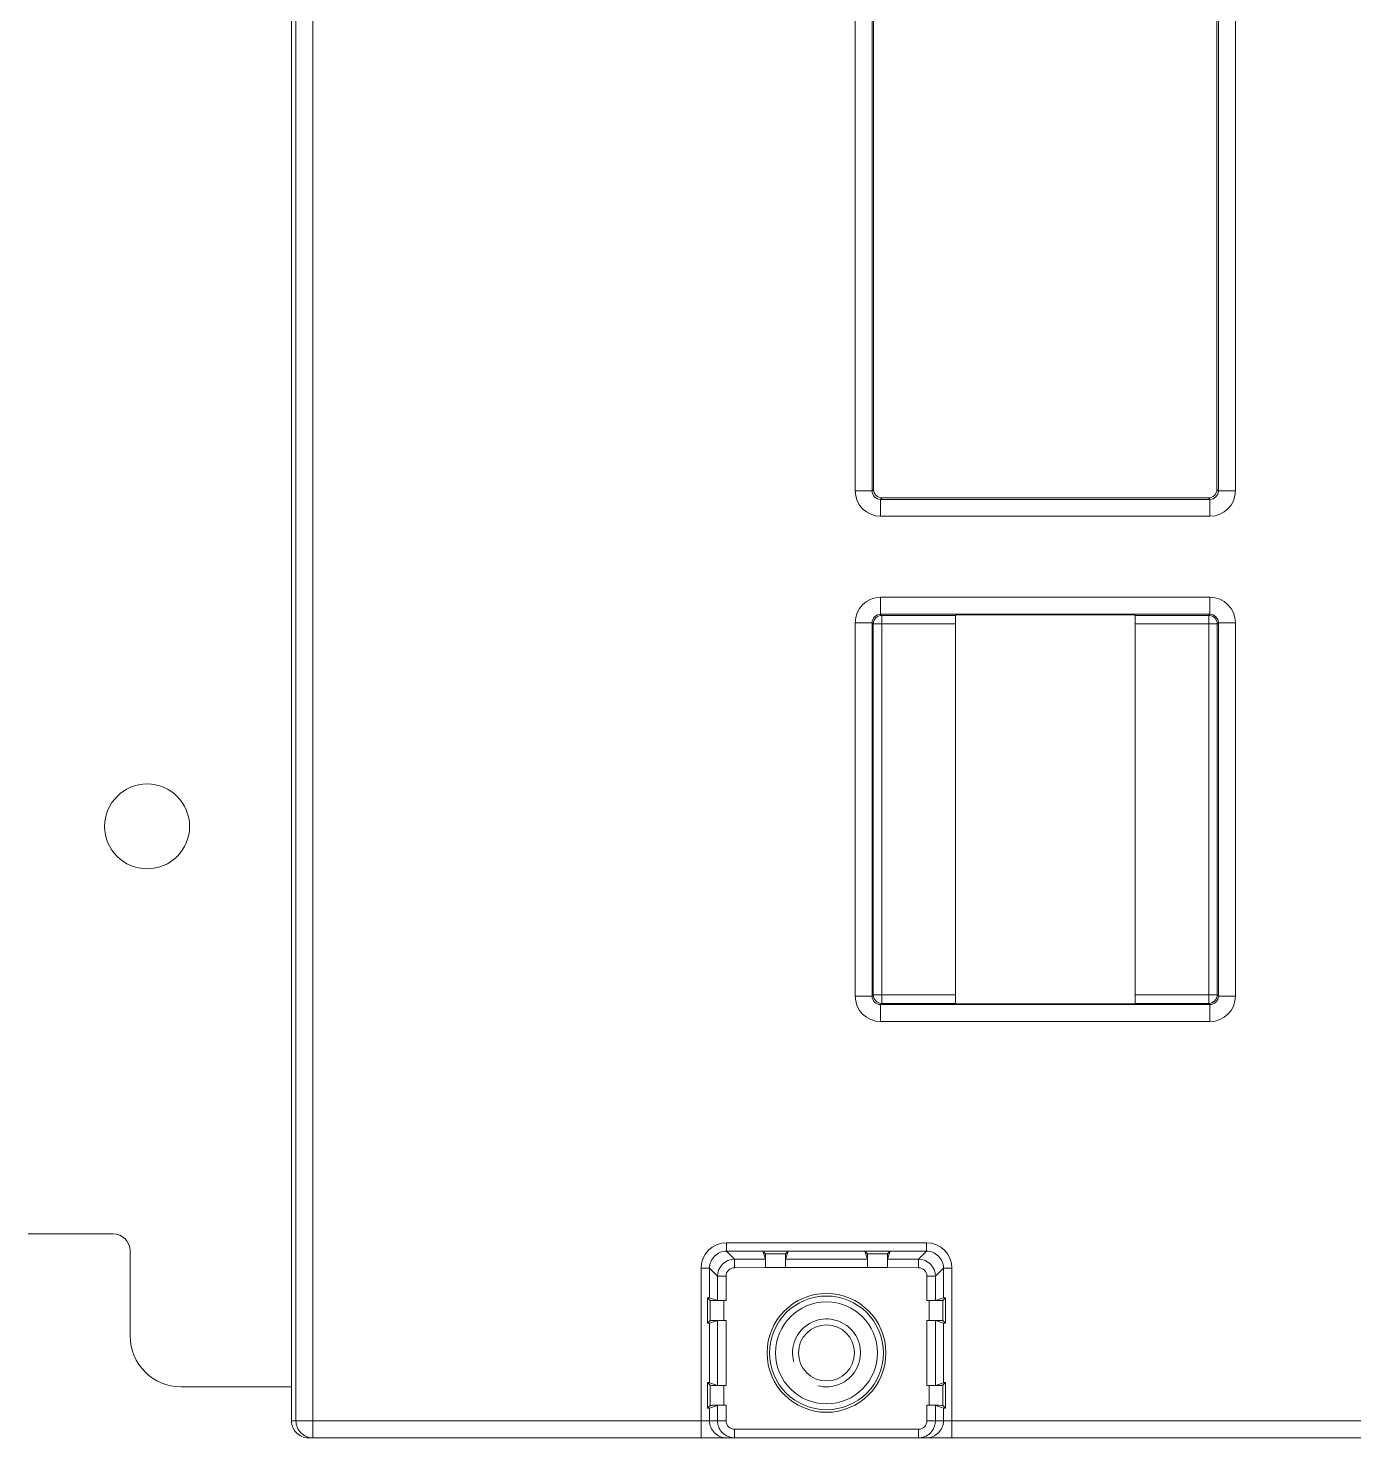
# Model space of a CAD drawing. Header units: millimetres. Extents: x 33157 to 59611, y -29750 to 1750.
# Drawn here: x 54792.7 to 54870.8, y -4078.1 to -3995.1 of the extents above; entities that cross this region are included whole.
import ezdxf

# ---------------------------------------------------------------- set-up
doc = ezdxf.new("R2010")
doc.units = ezdxf.units.MM
doc.layers.add('layer 1', color=7, linetype='Continuous', lineweight=18)
doc.layers.add('YOUCEGUDINGEDXF_CONTINUOUS_LINE', color=7, linetype='Continuous', lineweight=18)

msp = doc.modelspace()

# ---------------------------------------------------------------- linework, layer by layer
at = {"layer": 'layer 1', "lineweight": 9}
for p, q in [((54809.476, -3912.109), (54809.476, -4078.109)), ((54808.211, -3913.109), (54808.211, -4077.109)), ((54808.477, -3913.109), (54808.477, -4077.109)), ((54841.4, -3967.517), (54841.4, -4022.35)), ((54842.4, -3967.517), (54842.4, -4022.35)), ((54842.486, -3967.603), (54842.486, -4022.264)), ((54862.697, -3967.603), (54862.697, -4022.264)), ((54862.783, -3967.517), (54862.783, -4022.35)), ((54863.783, -3967.517), (54863.783, -4022.35)), ((54842.4, -4022.35), (54842.4, -4022.35)), ((54842.486, -4022.264), (54842.486, -4022.264)), ((54842.9, -4022.85), (54842.9, -4022.85)), ((54842.9, -4022.85), (54842.9, -4023.85)), ((54842.986, -4022.764), (54842.986, -4022.764)), ((54862.197, -4022.764), (54862.197, -4022.764)), ((54862.283, -4022.85), (54862.283, -4022.85)), ((54862.283, -4022.85), (54862.283, -4023.85)), ((54862.283, -4022.85), (54862.283, -4022.85)), ((54863.783, -4022.35), (54863.783, -4022.35)), ((54862.283, -4023.85), (54862.283, -4023.85)), ((54842.9, -4028.617), (54842.9, -4028.617)), ((54842.9, -4028.617), (54842.9, -4029.617)), ((54862.283, -4028.617), (54862.283, -4028.617)), ((54862.283, -4028.617), (54862.283, -4029.617)), ((54862.283, -4028.617), (54862.283, -4028.617)), ((54862.283, -4029.617), (54862.283, -4029.617)), ((54862.283, -4029.617), (54862.283, -4029.617)), ((54841.4, -4030.117), (54841.4, -4030.117)), ((54841.4, -4030.117), (54841.4, -4052.1)), ((54842.4, -4030.117), (54842.4, -4030.117)), ((54842.4, -4030.117), (54842.4, -4052.1)), ((54842.4, -4030.117), (54842.4, -4030.117)), ((54842.468, -4030.185), (54842.468, -4030.185)), ((54842.468, -4030.185), (54842.468, -4052.032)), ((54842.968, -4029.685), (54842.968, -4029.685)), ((54842.968, -4029.685), (54842.968, -4052.532)), ((54847.304, -4030.185), (54847.304, -4030.185)), ((54847.304, -4030.185), (54847.304, -4052.032)), ((54847.304, -4030.185), (54847.304, -4030.185)), ((54847.309, -4029.685), (54847.309, -4029.685)), ((54847.339, -4029.655), (54847.339, -4029.655)), ((54857.843, -4029.655), (54857.843, -4029.655)), ((54857.878, -4030.185), (54857.878, -4030.185)), ((54857.878, -4030.185), (54857.878, -4052.032)), ((54862.215, -4029.685), (54862.215, -4029.685)), ((54862.215, -4029.685), (54862.215, -4052.532)), ((54862.215, -4029.685), (54862.215, -4029.685)), ((54862.715, -4030.185), (54862.715, -4030.185)), ((54862.715, -4030.185), (54862.715, -4052.032)), ((54862.715, -4030.185), (54862.715, -4030.185)), ((54862.783, -4030.117), (54862.783, -4030.117)), ((54862.783, -4030.117), (54862.783, -4052.1)), ((54862.783, -4030.117), (54862.783, -4030.117)), ((54863.783, -4030.117), (54863.783, -4030.117)), ((54863.783, -4030.117), (54863.783, -4052.1)), ((54863.783, -4030.117), (54863.783, -4030.117)), ((54842.468, -4052.032), (54842.468, -4052.032)), ((54847.304, -4052.032), (54847.304, -4052.032)), ((54862.715, -4052.032), (54862.715, -4052.032)), ((54842.4, -4052.1), (54842.4, -4052.1)), ((54842.9, -4052.6), (54842.9, -4052.6)), ((54842.9, -4052.6), (54842.9, -4053.6)), ((54842.968, -4052.532), (54842.968, -4052.532)), ((54847.309, -4052.532), (54847.309, -4052.532)), ((54857.843, -4052.562), (54857.843, -4052.562)), ((54857.874, -4052.532), (54857.874, -4052.532)), ((54862.215, -4052.532), (54862.215, -4052.532)), ((54862.283, -4052.6), (54862.283, -4052.6)), ((54862.283, -4052.6), (54862.283, -4053.6)), ((54862.283, -4052.6), (54862.283, -4052.6)), ((54863.783, -4052.1), (54863.783, -4052.1)), ((54862.283, -4053.6), (54862.283, -4053.6)), ((54833.824, -4066.621), (54833.824, -4066.621)), ((54833.824, -4066.621), (54833.824, -4067.121)), ((54845.599, -4066.621), (54845.599, -4066.621)), ((54845.599, -4066.621), (54845.599, -4067.121)), ((54845.599, -4066.621), (54845.599, -4066.621)), ((54834.296, -4067.593), (54834.296, -4067.593)), ((54834.296, -4067.593), (54834.296, -4068.093)), ((54835.966, -4067.121), (54835.966, -4067.121)), ((54836.123, -4067.593), (54836.123, -4067.593)), ((54837.303, -4067.267), (54837.303, -4067.267)), ((54837.457, -4067.121), (54837.457, -4067.121)), ((54837.458, -4067.112), (54837.458, -4067.112)), ((54837.458, -4067.112), (54837.458, -4067.112)), ((54841.966, -4067.121), (54841.966, -4067.121)), ((54842.123, -4067.593), (54842.123, -4067.593)), ((54843.303, -4067.267), (54843.303, -4067.267)), ((54843.457, -4067.121), (54843.457, -4067.121)), ((54843.458, -4067.112), (54843.458, -4067.112)), ((54843.458, -4067.112), (54843.458, -4067.112)), ((54845.127, -4067.593), (54845.127, -4067.593)), ((54845.127, -4067.593), (54845.127, -4068.093)), ((54845.127, -4067.593), (54845.127, -4067.593)), ((54845.599, -4067.121), (54845.599, -4067.121)), ((54845.599, -4067.121), (54845.599, -4067.121)), ((54832.324, -4068.121), (54832.324, -4068.121)), ((54832.324, -4068.121), (54832.324, -4078.109)), ((54832.824, -4068.121), (54832.824, -4068.121)), ((54832.824, -4068.121), (54832.824, -4069.863)), ((54832.824, -4068.121), (54832.824, -4068.121)), ((54833.296, -4068.593), (54833.296, -4068.593)), ((54833.296, -4068.593), (54833.296, -4070.02)), ((54833.796, -4068.593), (54833.796, -4068.593)), ((54833.796, -4068.593), (54833.796, -4070.024)), ((54833.796, -4068.593), (54833.796, -4068.593)), ((54836.127, -4068.08), (54836.127, -4068.08)), ((54843.296, -4068.08), (54843.296, -4068.08)), ((54845.627, -4068.593), (54845.627, -4068.593)), ((54845.627, -4068.593), (54845.627, -4070.024)), ((54846.127, -4068.593), (54846.127, -4068.593)), ((54846.127, -4068.593), (54846.127, -4070.02)), ((54846.127, -4068.593), (54846.127, -4068.593)), ((54846.599, -4068.121), (54846.599, -4068.121)), ((54846.599, -4068.121), (54846.599, -4069.863)), ((54846.599, -4068.121), (54846.599, -4068.121)), ((54847.098, -4068.121), (54847.098, -4068.121)), ((54847.098, -4068.121), (54847.098, -4078.109)), ((54847.098, -4068.121), (54847.098, -4068.121)), ((54832.713, -4069.86), (54832.713, -4069.86)), ((54832.713, -4069.86), (54832.713, -4071.357)), ((54832.87, -4070.017), (54832.87, -4070.017)), ((54832.87, -4070.017), (54832.87, -4071.2)), ((54833.67, -4070.024), (54833.67, -4070.024)), ((54833.67, -4070.024), (54833.67, -4071.193)), ((54833.796, -4070.024), (54833.796, -4070.024)), ((54845.753, -4070.024), (54845.753, -4070.024)), ((54845.753, -4070.024), (54845.753, -4071.193)), ((54845.753, -4070.024), (54845.753, -4070.024)), ((54846.553, -4070.017), (54846.553, -4070.017)), ((54846.553, -4070.017), (54846.553, -4071.2)), ((54846.599, -4069.863), (54846.599, -4069.863)), ((54846.71, -4069.86), (54846.71, -4069.86)), ((54846.71, -4069.86), (54846.71, -4071.357)), ((54846.71, -4069.86), (54846.71, -4069.86)), ((54832.824, -4071.354), (54832.824, -4071.354)), ((54832.824, -4071.354), (54832.824, -4074.863)), ((54832.87, -4071.2), (54832.87, -4071.2)), ((54833.296, -4071.197), (54833.296, -4071.197)), ((54833.296, -4071.197), (54833.296, -4075.02)), ((54833.296, -4071.197), (54833.296, -4071.197)), ((54833.796, -4071.193), (54833.796, -4071.193)), ((54833.796, -4071.193), (54833.796, -4075.024)), ((54833.796, -4071.193), (54833.796, -4071.193)), ((54845.627, -4071.193), (54845.627, -4071.193)), ((54845.627, -4071.193), (54845.627, -4075.024)), ((54845.753, -4071.193), (54845.753, -4071.193)), ((54846.127, -4071.197), (54846.127, -4071.197)), ((54846.127, -4071.197), (54846.127, -4075.02)), ((54846.599, -4071.354), (54846.599, -4071.354)), ((54846.599, -4071.354), (54846.599, -4074.863)), ((54832.713, -4074.86), (54832.713, -4074.86)), ((54832.713, -4074.86), (54832.713, -4076.357)), ((54832.87, -4075.017), (54832.87, -4075.017)), ((54832.87, -4075.017), (54832.87, -4076.2)), ((54833.67, -4075.024), (54833.67, -4075.024)), ((54833.67, -4075.024), (54833.67, -4076.193)), ((54833.796, -4075.024), (54833.796, -4075.024)), ((54845.753, -4075.024), (54845.753, -4075.024)), ((54845.753, -4075.024), (54845.753, -4076.193)), ((54845.753, -4075.024), (54845.753, -4075.024)), ((54846.553, -4075.017), (54846.553, -4075.017)), ((54846.553, -4075.017), (54846.553, -4076.2)), ((54846.599, -4074.863), (54846.599, -4074.863)), ((54846.71, -4074.86), (54846.71, -4074.86)), ((54846.71, -4074.86), (54846.71, -4076.357)), ((54846.71, -4074.86), (54846.71, -4074.86)), ((54832.824, -4076.354), (54832.824, -4076.354)), ((54832.824, -4076.354), (54832.824, -4077.109)), ((54832.87, -4076.2), (54832.87, -4076.2)), ((54833.296, -4076.197), (54833.296, -4076.197)), ((54833.296, -4076.197), (54833.296, -4077.109)), ((54833.296, -4076.197), (54833.296, -4076.197)), ((54833.796, -4076.193), (54833.796, -4076.193)), ((54833.796, -4076.193), (54833.796, -4077.109)), ((54833.796, -4076.193), (54833.796, -4076.193)), ((54845.627, -4076.193), (54845.627, -4076.193)), ((54845.627, -4076.193), (54845.627, -4077.109)), ((54845.753, -4076.193), (54845.753, -4076.193)), ((54846.127, -4076.197), (54846.127, -4076.197)), ((54846.127, -4076.197), (54846.127, -4077.109)), ((54846.599, -4076.354), (54846.599, -4076.354)), ((54846.599, -4076.354), (54846.599, -4077.109)), ((54833.796, -4077.109), (54833.796, -4077.109)), ((54834.296, -4077.609), (54834.296, -4077.609)), ((54834.296, -4077.609), (54834.296, -4078.109)), ((54845.127, -4077.609), (54845.127, -4077.609)), ((54845.127, -4077.609), (54845.127, -4078.109)), ((54845.127, -4077.609), (54845.127, -4077.609))]:
    msp.add_line(p, q, dxfattribs=at)
for points in [[(54841.4, -4022.35), (54841.4, -4022.35), (54842.4, -4022.35), (54842.4, -4022.35)], [(54841.4, -4022.35), (54841.4, -4023.178), (54842.072, -4023.85), (54842.9, -4023.85)], [(54842.486, -4022.264), (54842.486, -4022.264), (54842.4, -4022.35), (54842.4, -4022.35)], [(54842.486, -4022.264), (54842.486, -4022.54), (54842.709, -4022.764), (54842.986, -4022.764)], [(54862.283, -4022.85), (54862.283, -4022.85), (54842.9, -4022.85), (54842.9, -4022.85)], [(54862.197, -4022.764), (54862.197, -4022.764), (54842.986, -4022.764), (54842.986, -4022.764)], [(54842.986, -4022.764), (54842.986, -4022.764), (54842.9, -4022.85), (54842.9, -4022.85)], [(54862.197, -4022.764), (54862.473, -4022.764), (54862.697, -4022.54), (54862.697, -4022.264)], [(54862.197, -4022.764), (54862.197, -4022.764), (54862.283, -4022.85), (54862.283, -4022.85)], [(54862.283, -4023.85), (54863.111, -4023.85), (54863.783, -4023.178), (54863.783, -4022.35)], [(54862.697, -4022.264), (54862.697, -4022.264), (54862.783, -4022.35), (54862.783, -4022.35)], [(54863.783, -4022.35), (54863.783, -4022.35), (54862.783, -4022.35), (54862.783, -4022.35)], [(54862.283, -4023.85), (54862.283, -4023.85), (54842.9, -4023.85), (54842.9, -4023.85)], [(54842.9, -4028.617), (54842.072, -4028.617), (54841.4, -4029.289), (54841.4, -4030.117)], [(54842.9, -4028.617), (54842.9, -4028.617), (54862.283, -4028.617), (54862.283, -4028.617)], [(54863.783, -4030.117), (54863.783, -4029.289), (54863.111, -4028.617), (54862.283, -4028.617)], [(54842.9, -4029.617), (54842.9, -4029.617), (54862.283, -4029.617), (54862.283, -4029.617)], [(54842.968, -4029.685), (54842.968, -4029.685), (54842.9, -4029.617), (54842.9, -4029.617)], [(54862.283, -4029.617), (54862.283, -4029.617), (54862.215, -4029.685), (54862.215, -4029.685)], [(54841.4, -4030.117), (54841.4, -4030.117), (54842.4, -4030.117), (54842.4, -4030.117)], [(54842.468, -4030.185), (54842.468, -4030.185), (54842.4, -4030.117), (54842.4, -4030.117)], [(54842.468, -4030.185), (54842.468, -4030.185), (54847.304, -4030.185), (54847.304, -4030.185)], [(54842.471, -4030.132), (54842.469, -4030.15), (54842.468, -4030.167), (54842.468, -4030.185)], [(54842.615, -4029.832), (54842.536, -4029.91), (54842.483, -4030.022), (54842.471, -4030.132)], [(54842.968, -4029.685), (54842.841, -4029.685), (54842.705, -4029.742), (54842.615, -4029.832)], [(54847.309, -4029.685), (54847.309, -4029.685), (54842.968, -4029.685), (54842.968, -4029.685)], [(54847.339, -4029.655), (54847.339, -4029.655), (54857.843, -4029.655), (54857.843, -4029.655)], [(54847.309, -4029.685), (54847.306, -4029.688), (54847.304, -4029.911), (54847.304, -4030.185)], [(54847.309, -4029.685), (54847.309, -4029.685), (54847.339, -4029.655), (54847.339, -4029.655)], [(54857.874, -4029.685), (54857.874, -4029.685), (54857.843, -4029.655), (54857.843, -4029.655)], [(54862.215, -4029.685), (54862.215, -4029.685), (54857.874, -4029.685), (54857.874, -4029.685)], [(54862.715, -4030.185), (54862.715, -4030.185), (54857.878, -4030.185), (54857.878, -4030.185)], [(54857.878, -4030.185), (54857.878, -4029.911), (54857.876, -4029.688), (54857.874, -4029.685)], [(54862.268, -4029.688), (54862.25, -4029.686), (54862.232, -4029.685), (54862.215, -4029.685)], [(54862.568, -4029.832), (54862.49, -4029.753), (54862.378, -4029.7), (54862.268, -4029.688)], [(54862.715, -4030.185), (54862.715, -4030.058), (54862.658, -4029.922), (54862.568, -4029.832)], [(54862.783, -4030.117), (54862.783, -4030.117), (54862.715, -4030.185), (54862.715, -4030.185)], [(54863.783, -4030.117), (54863.783, -4030.117), (54862.783, -4030.117), (54862.783, -4030.117)], [(54842.468, -4052.032), (54842.468, -4052.032), (54842.4, -4052.1), (54842.4, -4052.1)], [(54842.468, -4052.032), (54842.468, -4052.032), (54847.304, -4052.032), (54847.304, -4052.032)], [(54842.468, -4052.032), (54842.468, -4052.159), (54842.524, -4052.295), (54842.615, -4052.385)], [(54847.304, -4052.032), (54847.304, -4052.306), (54847.306, -4052.529), (54847.309, -4052.532)], [(54857.878, -4052.032), (54857.878, -4052.032), (54862.715, -4052.032), (54862.715, -4052.032)], [(54857.874, -4052.532), (54857.876, -4052.529), (54857.878, -4052.306), (54857.878, -4052.032)], [(54862.712, -4052.085), (54862.714, -4052.067), (54862.715, -4052.05), (54862.715, -4052.032)], [(54862.715, -4052.032), (54862.715, -4052.032), (54862.783, -4052.1), (54862.783, -4052.1)], [(54841.4, -4052.1), (54841.4, -4052.1), (54842.4, -4052.1), (54842.4, -4052.1)], [(54841.4, -4052.1), (54841.4, -4052.928), (54842.072, -4053.6), (54842.9, -4053.6)], [(54842.615, -4052.385), (54842.693, -4052.464), (54842.805, -4052.517), (54842.915, -4052.529)], [(54862.283, -4052.6), (54862.283, -4052.6), (54842.9, -4052.6), (54842.9, -4052.6)], [(54842.968, -4052.532), (54842.968, -4052.532), (54842.9, -4052.6), (54842.9, -4052.6)], [(54842.915, -4052.529), (54842.933, -4052.531), (54842.95, -4052.532), (54842.968, -4052.532)], [(54842.968, -4052.532), (54842.968, -4052.532), (54847.309, -4052.532), (54847.309, -4052.532)], [(54847.339, -4052.562), (54847.339, -4052.562), (54857.843, -4052.562), (54857.843, -4052.562)], [(54847.309, -4052.532), (54847.309, -4052.532), (54847.339, -4052.562), (54847.339, -4052.562)], [(54857.874, -4052.532), (54857.874, -4052.532), (54857.843, -4052.562), (54857.843, -4052.562)], [(54857.874, -4052.532), (54857.874, -4052.532), (54862.215, -4052.532), (54862.215, -4052.532)], [(54862.215, -4052.532), (54862.215, -4052.532), (54862.283, -4052.6), (54862.283, -4052.6)], [(54862.215, -4052.532), (54862.342, -4052.532), (54862.478, -4052.475), (54862.568, -4052.385)], [(54862.283, -4053.6), (54863.111, -4053.6), (54863.783, -4052.928), (54863.783, -4052.1)], [(54862.568, -4052.385), (54862.647, -4052.307), (54862.7, -4052.195), (54862.712, -4052.085)], [(54863.783, -4052.1), (54863.783, -4052.1), (54862.783, -4052.1), (54862.783, -4052.1)], [(54862.283, -4053.6), (54862.283, -4053.6), (54842.9, -4053.6), (54842.9, -4053.6)], [(54833.824, -4066.621), (54832.996, -4066.621), (54832.324, -4067.293), (54832.324, -4068.121)], [(54845.599, -4066.621), (54845.599, -4066.621), (54833.824, -4066.621), (54833.824, -4066.621)], [(54847.098, -4068.121), (54847.098, -4067.293), (54846.427, -4066.621), (54845.599, -4066.621)], [(54834.296, -4067.593), (54833.744, -4067.593), (54833.296, -4068.041), (54833.296, -4068.593)], [(54835.966, -4067.121), (54835.966, -4067.121), (54833.824, -4067.121), (54833.824, -4067.121)], [(54834.296, -4067.593), (54834.296, -4067.593), (54833.824, -4067.121), (54833.824, -4067.121)], [(54836.123, -4067.593), (54836.123, -4067.593), (54834.296, -4067.593), (54834.296, -4067.593)], [(54837.458, -4067.112), (54837.458, -4067.112), (54835.965, -4067.112), (54835.965, -4067.112)], [(54835.966, -4067.113), (54835.966, -4067.113), (54835.965, -4067.112), (54835.965, -4067.112)], [(54836.12, -4067.267), (54836.12, -4067.267), (54835.966, -4067.117), (54835.966, -4067.117)], [(54835.966, -4067.121), (54835.966, -4067.121), (54836.123, -4067.593), (54836.123, -4067.593)], [(54837.303, -4067.267), (54837.303, -4067.267), (54836.12, -4067.267), (54836.12, -4067.267)], [(54842.123, -4067.593), (54842.123, -4067.593), (54837.3, -4067.593), (54837.3, -4067.593)], [(54837.457, -4067.121), (54837.457, -4067.121), (54837.3, -4067.593), (54837.3, -4067.593)], [(54837.303, -4067.267), (54837.303, -4067.267), (54837.458, -4067.112), (54837.458, -4067.112)], [(54841.966, -4067.121), (54841.966, -4067.121), (54837.457, -4067.121), (54837.457, -4067.121)], [(54843.458, -4067.112), (54843.458, -4067.112), (54841.965, -4067.112), (54841.965, -4067.112)], [(54841.966, -4067.113), (54841.966, -4067.113), (54841.965, -4067.112), (54841.965, -4067.112)], [(54842.12, -4067.267), (54842.12, -4067.267), (54841.966, -4067.117), (54841.966, -4067.117)], [(54841.966, -4067.121), (54841.966, -4067.121), (54842.123, -4067.593), (54842.123, -4067.593)], [(54843.303, -4067.267), (54843.303, -4067.267), (54842.12, -4067.267), (54842.12, -4067.267)], [(54845.127, -4067.593), (54845.127, -4067.593), (54843.3, -4067.593), (54843.3, -4067.593)], [(54843.457, -4067.121), (54843.457, -4067.121), (54843.3, -4067.593), (54843.3, -4067.593)], [(54843.303, -4067.267), (54843.303, -4067.267), (54843.458, -4067.112), (54843.458, -4067.112)], [(54845.599, -4067.121), (54845.599, -4067.121), (54843.457, -4067.121), (54843.457, -4067.121)], [(54845.127, -4067.593), (54845.127, -4067.593), (54845.599, -4067.121), (54845.599, -4067.121)], [(54846.127, -4068.593), (54846.126, -4068.041), (54845.679, -4067.593), (54845.127, -4067.593)], [(54832.324, -4068.121), (54832.324, -4068.121), (54832.824, -4068.121), (54832.824, -4068.121)], [(54833.296, -4068.593), (54833.296, -4068.593), (54832.824, -4068.121), (54832.824, -4068.121)], [(54833.796, -4068.593), (54833.796, -4068.593), (54833.296, -4068.593), (54833.296, -4068.593)], [(54836.127, -4068.08), (54836.127, -4068.08), (54834.296, -4068.093), (54834.296, -4068.093)], [(54843.296, -4068.08), (54843.296, -4068.08), (54836.127, -4068.08), (54836.127, -4068.08)], [(54845.127, -4068.093), (54845.127, -4068.093), (54843.296, -4068.08), (54843.296, -4068.08)], [(54845.627, -4068.593), (54845.627, -4068.593), (54846.127, -4068.593), (54846.127, -4068.593)], [(54846.127, -4068.593), (54846.127, -4068.593), (54846.599, -4068.121), (54846.599, -4068.121)], [(54847.098, -4068.121), (54847.098, -4068.121), (54846.599, -4068.121), (54846.599, -4068.121)], [(54832.87, -4070.017), (54832.87, -4070.017), (54832.713, -4069.86), (54832.713, -4069.86)], [(54832.824, -4069.863), (54832.821, -4069.862), (54832.782, -4069.861), (54832.713, -4069.86)], [(54832.824, -4069.863), (54832.824, -4069.863), (54833.296, -4070.02), (54833.296, -4070.02)], [(54832.87, -4070.017), (54832.874, -4070.021), (54833.231, -4070.024), (54833.67, -4070.024)], [(54833.296, -4070.02), (54833.303, -4070.022), (54833.525, -4070.024), (54833.796, -4070.024)], [(54833.796, -4070.024), (54833.796, -4070.024), (54833.67, -4070.024), (54833.67, -4070.024)], [(54845.627, -4070.024), (54845.627, -4070.024), (54845.753, -4070.024), (54845.753, -4070.024)], [(54846.599, -4069.863), (54846.599, -4069.863), (54846.127, -4070.02), (54846.127, -4070.02)], [(54846.553, -4070.017), (54846.553, -4070.017), (54846.71, -4069.86), (54846.71, -4069.86)], [(54846.71, -4069.86), (54846.641, -4069.861), (54846.602, -4069.862), (54846.599, -4069.863)], [(54832.87, -4071.2), (54832.87, -4071.2), (54832.713, -4071.357), (54832.713, -4071.357)], [(54832.713, -4071.357), (54832.782, -4071.356), (54832.821, -4071.355), (54832.824, -4071.354)], [(54832.824, -4071.354), (54832.824, -4071.354), (54833.296, -4071.197), (54833.296, -4071.197)], [(54833.796, -4071.193), (54833.796, -4071.193), (54833.67, -4071.193), (54833.67, -4071.193)], [(54845.627, -4071.193), (54845.627, -4071.193), (54845.753, -4071.193), (54845.753, -4071.193)], [(54846.127, -4071.197), (54846.12, -4071.195), (54845.898, -4071.193), (54845.627, -4071.193)], [(54846.553, -4071.2), (54846.549, -4071.196), (54846.192, -4071.193), (54845.753, -4071.193)], [(54846.599, -4071.354), (54846.599, -4071.354), (54846.127, -4071.197), (54846.127, -4071.197)], [(54846.553, -4071.2), (54846.553, -4071.2), (54846.71, -4071.357), (54846.71, -4071.357)], [(54846.599, -4071.354), (54846.602, -4071.355), (54846.641, -4071.356), (54846.71, -4071.357)], [(54832.87, -4075.017), (54832.87, -4075.017), (54832.713, -4074.86), (54832.713, -4074.86)], [(54832.824, -4074.863), (54832.821, -4074.862), (54832.782, -4074.861), (54832.713, -4074.86)], [(54832.824, -4074.863), (54832.824, -4074.863), (54833.296, -4075.02), (54833.296, -4075.02)], [(54832.87, -4075.017), (54832.874, -4075.021), (54833.231, -4075.024), (54833.67, -4075.024)], [(54833.296, -4075.02), (54833.303, -4075.022), (54833.525, -4075.024), (54833.796, -4075.024)], [(54833.796, -4075.024), (54833.796, -4075.024), (54833.67, -4075.024), (54833.67, -4075.024)], [(54845.627, -4075.024), (54845.627, -4075.024), (54845.753, -4075.024), (54845.753, -4075.024)], [(54846.599, -4074.863), (54846.599, -4074.863), (54846.127, -4075.02), (54846.127, -4075.02)], [(54846.553, -4075.017), (54846.553, -4075.017), (54846.71, -4074.86), (54846.71, -4074.86)], [(54846.71, -4074.86), (54846.641, -4074.861), (54846.602, -4074.862), (54846.599, -4074.863)], [(54832.87, -4076.2), (54832.87, -4076.2), (54832.713, -4076.357), (54832.713, -4076.357)], [(54832.713, -4076.357), (54832.782, -4076.356), (54832.821, -4076.355), (54832.824, -4076.354)], [(54832.824, -4076.354), (54832.824, -4076.354), (54833.296, -4076.197), (54833.296, -4076.197)], [(54833.796, -4076.193), (54833.796, -4076.193), (54833.67, -4076.193), (54833.67, -4076.193)], [(54845.627, -4076.193), (54845.627, -4076.193), (54845.753, -4076.193), (54845.753, -4076.193)], [(54846.127, -4076.197), (54846.12, -4076.195), (54845.898, -4076.193), (54845.627, -4076.193)], [(54846.553, -4076.2), (54846.549, -4076.196), (54846.192, -4076.193), (54845.753, -4076.193)], [(54846.599, -4076.354), (54846.599, -4076.354), (54846.127, -4076.197), (54846.127, -4076.197)], [(54846.553, -4076.2), (54846.553, -4076.2), (54846.71, -4076.357), (54846.71, -4076.357)], [(54846.599, -4076.354), (54846.602, -4076.355), (54846.641, -4076.356), (54846.71, -4076.357)], [(54808.211, -4077.109), (54808.211, -4077.109), (54833.796, -4077.109), (54833.796, -4077.109)], [(54832.824, -4077.109), (54832.824, -4077.374), (54832.929, -4077.628), (54833.117, -4077.816)], [(54833.296, -4077.108), (54833.296, -4077.357), (54833.389, -4077.597), (54833.556, -4077.781)], [(54833.556, -4077.781), (54833.599, -4077.828), (54833.647, -4077.872), (54833.698, -4077.91)], [(54833.796, -4077.109), (54833.796, -4077.385), (54834.02, -4077.609), (54834.296, -4077.609)], [(54834.296, -4077.609), (54834.296, -4077.609), (54845.127, -4077.609), (54845.127, -4077.609)], [(54845.127, -4077.609), (54845.403, -4077.609), (54845.627, -4077.385), (54845.627, -4077.109)], [(54845.627, -4077.109), (54845.627, -4077.109), (54887.796, -4077.109), (54887.796, -4077.109)], [(54845.799, -4077.849), (54845.846, -4077.806), (54845.89, -4077.758), (54845.928, -4077.707)], [(54845.928, -4077.707), (54846.054, -4077.538), (54846.127, -4077.319), (54846.127, -4077.109)], [(54846.306, -4077.816), (54846.493, -4077.628), (54846.599, -4077.374), (54846.599, -4077.109)], [(54809.212, -4078.109), (54809.212, -4078.109), (55095.211, -4078.109), (55095.211, -4078.109)], [(54833.117, -4077.816), (54833.304, -4078.003), (54833.559, -4078.108), (54833.824, -4078.109)], [(54833.698, -4077.91), (54833.866, -4078.036), (54834.086, -4078.108), (54834.296, -4078.109)], [(54845.127, -4078.109), (54845.375, -4078.108), (54845.615, -4078.016), (54845.799, -4077.849)], [(54845.599, -4078.109), (54845.864, -4078.108), (54846.118, -4078.003), (54846.306, -4077.816)]]:
    msp.add_open_spline(points, degree=3, dxfattribs=at)
for points, knots in [([(54842.4, -4022.35), (54842.4, -4022.482), (54842.453, -4022.61), (54842.546, -4022.703), (54842.64, -4022.797), (54842.767, -4022.85), (54842.9, -4022.85)], [0, 0, 0, 0, 177777.02919, 177777.02919, 177777.02919, 355554.058379, 355554.058379, 355554.058379, 355554.058379]), ([(54862.283, -4022.85), (54862.415, -4022.85), (54862.543, -4022.797), (54862.636, -4022.703), (54862.73, -4022.61), (54862.783, -4022.482), (54862.783, -4022.35)], [0, 0, 0, 0, 177839.562186, 177839.562186, 177839.562186, 355679.124371, 355679.124371, 355679.124371, 355679.124371]), ([(54842.9, -4029.617), (54842.767, -4029.617), (54842.64, -4029.67), (54842.546, -4029.764), (54842.453, -4029.857), (54842.4, -4029.985), (54842.4, -4030.117)], [0, 0, 0, 0, 177789.220436, 177789.220436, 177789.220436, 355578.440872, 355578.440872, 355578.440872, 355578.440872]), ([(54862.783, -4030.117), (54862.783, -4029.985), (54862.73, -4029.857), (54862.636, -4029.764), (54862.543, -4029.67), (54862.415, -4029.617), (54862.283, -4029.617)], [0, 0, 0, 0, 177851.753038, 177851.753038, 177851.753038, 355703.506075, 355703.506075, 355703.506075, 355703.506075]), ([(54842.4, -4052.1), (54842.4, -4052.232), (54842.453, -4052.36), (54842.546, -4052.453), (54842.64, -4052.547), (54842.767, -4052.6), (54842.9, -4052.6)], [0, 0, 0, 0, 177828.097174, 177828.097174, 177828.097174, 355656.194347, 355656.194347, 355656.194347, 355656.194347]), ([(54862.283, -4052.6), (54862.415, -4052.6), (54862.543, -4052.547), (54862.636, -4052.453), (54862.73, -4052.36), (54862.783, -4052.232), (54862.783, -4052.1)], [0, 0, 0, 0, 177890.628512, 177890.628512, 177890.628512, 355781.257024, 355781.257024, 355781.257024, 355781.257024]), ([(54833.824, -4067.121), (54833.559, -4067.121), (54833.304, -4067.226), (54833.117, -4067.414), (54832.929, -4067.601), (54832.824, -4067.856), (54832.824, -4068.121)], [0, 0, 0, 0, 177824.094206, 177824.094206, 177824.094206, 355648.188413, 355648.188413, 355648.188413, 355648.188413]), ([(54836.127, -4068.08), (54836.127, -4067.977), (54836.127, -4067.875), (54836.127, -4067.772), (54836.127, -4067.725), (54836.126, -4067.678), (54836.126, -4067.632), (54836.126, -4067.591), (54836.126, -4067.55), (54836.125, -4067.509), (54836.125, -4067.475), (54836.124, -4067.442), (54836.124, -4067.407), (54836.124, -4067.382), (54836.125, -4067.356), (54836.123, -4067.332), (54836.122, -4067.316), (54836.119, -4067.302), (54836.122, -4067.284), (54836.123, -4067.278), (54836.124, -4067.271), (54836.12, -4067.267)], [0, 0, 0, 0, 148758.061707, 148758.061707, 148758.061707, 297516.123415, 297516.123415, 297516.123415, 446274.185122, 446274.185122, 446274.185122, 595032.24683, 595032.24683, 595032.24683, 743790.308537, 743790.308537, 743790.308537, 892548.370245, 892548.370245, 892548.370245, 1041306.431952, 1041306.431952, 1041306.431952, 1041306.431952]), ([(54836.127, -4068.08), (54836.127, -4068.019), (54836.127, -4067.958), (54836.127, -4067.896), (54836.127, -4067.844), (54836.128, -4067.791), (54836.126, -4067.74), (54836.125, -4067.705), (54836.122, -4067.67), (54836.125, -4067.634), (54836.126, -4067.62), (54836.127, -4067.606), (54836.123, -4067.593)], [0, 0, 0, 0, 157689.487524, 157689.487524, 157689.487524, 315378.975049, 315378.975049, 315378.975049, 473068.462573, 473068.462573, 473068.462573, 630757.950097, 630757.950097, 630757.950097, 630757.950097]), ([(54837.303, -4067.267), (54837.299, -4067.271), (54837.3, -4067.278), (54837.301, -4067.284), (54837.304, -4067.302), (54837.301, -4067.316), (54837.3, -4067.332), (54837.298, -4067.356), (54837.298, -4067.382), (54837.299, -4067.407), (54837.299, -4067.442), (54837.298, -4067.475), (54837.298, -4067.509), (54837.297, -4067.55), (54837.297, -4067.591), (54837.297, -4067.632), (54837.297, -4067.678), (54837.296, -4067.725), (54837.296, -4067.772), (54837.296, -4067.875), (54837.296, -4067.977), (54837.296, -4068.08)], [0, 0, 0, 0, 148761.304581, 148761.304581, 148761.304581, 297522.609163, 297522.609163, 297522.609163, 446283.913744, 446283.913744, 446283.913744, 595045.218325, 595045.218325, 595045.218325, 743806.522906, 743806.522906, 743806.522906, 892567.827488, 892567.827488, 892567.827488, 1041329.132069, 1041329.132069, 1041329.132069, 1041329.132069]), ([(54837.296, -4068.08), (54837.296, -4068.019), (54837.296, -4067.958), (54837.296, -4067.896), (54837.296, -4067.844), (54837.295, -4067.791), (54837.297, -4067.74), (54837.298, -4067.705), (54837.301, -4067.67), (54837.298, -4067.634), (54837.297, -4067.62), (54837.296, -4067.606), (54837.3, -4067.593)], [0, 0, 0, 0, 157692.722509, 157692.722509, 157692.722509, 315385.445019, 315385.445019, 315385.445019, 473078.167528, 473078.167528, 473078.167528, 630770.890038, 630770.890038, 630770.890038, 630770.890038]), ([(54842.127, -4068.08), (54842.127, -4067.977), (54842.127, -4067.875), (54842.127, -4067.772), (54842.127, -4067.725), (54842.126, -4067.678), (54842.126, -4067.632), (54842.126, -4067.591), (54842.126, -4067.55), (54842.125, -4067.509), (54842.125, -4067.475), (54842.124, -4067.442), (54842.124, -4067.407), (54842.124, -4067.382), (54842.125, -4067.356), (54842.123, -4067.332), (54842.122, -4067.316), (54842.119, -4067.302), (54842.122, -4067.284), (54842.123, -4067.278), (54842.124, -4067.271), (54842.12, -4067.267)], [0, 0, 0, 0, 148773.731298, 148773.731298, 148773.731298, 297547.462596, 297547.462596, 297547.462596, 446321.193894, 446321.193894, 446321.193894, 595094.925192, 595094.925192, 595094.925192, 743868.65649, 743868.65649, 743868.65649, 892642.387788, 892642.387788, 892642.387788, 1041416.119086, 1041416.119086, 1041416.119086, 1041416.119086]), ([(54842.127, -4068.08), (54842.127, -4068.019), (54842.127, -4067.958), (54842.127, -4067.896), (54842.127, -4067.844), (54842.128, -4067.791), (54842.126, -4067.74), (54842.125, -4067.705), (54842.122, -4067.67), (54842.125, -4067.634), (54842.126, -4067.62), (54842.127, -4067.606), (54842.123, -4067.593)], [0, 0, 0, 0, 157706.063895, 157706.063895, 157706.063895, 315412.127789, 315412.127789, 315412.127789, 473118.191684, 473118.191684, 473118.191684, 630824.255578, 630824.255578, 630824.255578, 630824.255578]), ([(54843.303, -4067.267), (54843.299, -4067.271), (54843.3, -4067.278), (54843.301, -4067.284), (54843.304, -4067.302), (54843.301, -4067.316), (54843.3, -4067.332), (54843.298, -4067.356), (54843.298, -4067.382), (54843.299, -4067.407), (54843.299, -4067.442), (54843.298, -4067.475), (54843.298, -4067.509), (54843.297, -4067.55), (54843.297, -4067.591), (54843.297, -4067.632), (54843.297, -4067.678), (54843.296, -4067.725), (54843.296, -4067.772), (54843.296, -4067.875), (54843.296, -4067.977), (54843.296, -4068.08)], [0, 0, 0, 0, 148776.974176, 148776.974176, 148776.974176, 297553.948351, 297553.948351, 297553.948351, 446330.922527, 446330.922527, 446330.922527, 595107.896703, 595107.896703, 595107.896703, 743884.870878, 743884.870878, 743884.870878, 892661.845054, 892661.845054, 892661.845054, 1041438.819229, 1041438.819229, 1041438.819229, 1041438.819229]), ([(54843.296, -4068.08), (54843.296, -4068.019), (54843.296, -4067.958), (54843.296, -4067.896), (54843.296, -4067.844), (54843.295, -4067.791), (54843.297, -4067.74), (54843.298, -4067.705), (54843.301, -4067.67), (54843.298, -4067.634), (54843.297, -4067.62), (54843.296, -4067.606), (54843.3, -4067.593)], [0, 0, 0, 0, 157709.298881, 157709.298881, 157709.298881, 315418.597762, 315418.597762, 315418.597762, 473127.896643, 473127.896643, 473127.896643, 630837.195524, 630837.195524, 630837.195524, 630837.195524]), ([(54846.599, -4068.121), (54846.599, -4067.856), (54846.494, -4067.601), (54846.306, -4067.414), (54846.119, -4067.226), (54845.864, -4067.121), (54845.599, -4067.121)], [0, 0, 0, 0, 177865.06324, 177865.06324, 177865.06324, 355730.12648, 355730.12648, 355730.12648, 355730.12648]), ([(54834.296, -4068.093), (54834.163, -4068.093), (54834.036, -4068.146), (54833.942, -4068.239), (54833.849, -4068.333), (54833.796, -4068.46), (54833.796, -4068.593)], [0, 0, 0, 0, 177828.476278, 177828.476278, 177828.476278, 355656.952557, 355656.952557, 355656.952557, 355656.952557]), ([(54845.627, -4068.593), (54845.627, -4068.46), (54845.574, -4068.333), (54845.48, -4068.239), (54845.387, -4068.146), (54845.26, -4068.093), (54845.127, -4068.093)], [0, 0, 0, 0, 177864.362644, 177864.362644, 177864.362644, 355728.725287, 355728.725287, 355728.725287, 355728.725287]), ([(54843.211, -4073.109), (54843.211, -4071.176), (54841.644, -4069.609), (54839.711, -4069.609), (54837.778, -4069.608), (54836.211, -4071.175), (54836.211, -4073.108), (54836.211, -4075.041), (54837.778, -4076.608), (54839.711, -4076.608), (54841.644, -4076.609), (54843.211, -4075.042), (54843.211, -4073.109)], [0, 0, 0, 0, 157694.772325, 157694.772325, 157694.772325, 315389.54465, 315389.54465, 315389.54465, 473084.316976, 473084.316976, 473084.316976, 630779.089301, 630779.089301, 630779.089301, 630779.089301]), ([(54843.061, -4073.109), (54843.061, -4071.258), (54841.562, -4069.759), (54839.711, -4069.759), (54837.861, -4069.758), (54836.361, -4071.258), (54836.361, -4073.108), (54836.361, -4074.959), (54837.861, -4076.458), (54839.711, -4076.458), (54841.562, -4076.459), (54843.061, -4074.959), (54843.061, -4073.109)], [0, 0, 0, 0, 157695.329457, 157695.329457, 157695.329457, 315390.658914, 315390.658914, 315390.658914, 473085.988372, 473085.988372, 473085.988372, 630781.317829, 630781.317829, 630781.317829, 630781.317829]), ([(54842.711, -4073.109), (54842.711, -4071.452), (54841.368, -4070.109), (54839.711, -4070.109), (54838.055, -4070.108), (54836.711, -4071.452), (54836.711, -4073.108), (54836.711, -4074.765), (54838.055, -4076.108), (54839.711, -4076.108), (54841.368, -4076.109), (54842.711, -4074.765), (54842.711, -4073.109)], [0, 0, 0, 0, 157696.629477, 157696.629477, 157696.629477, 315393.258953, 315393.258953, 315393.258953, 473089.88843, 473089.88843, 473089.88843, 630786.517906, 630786.517906, 630786.517906, 630786.517906]), ([(54845.725, -4070.024), (54845.829, -4070.024), (54845.933, -4070.024), (54846.037, -4070.024), (54846.085, -4070.024), (54846.132, -4070.023), (54846.18, -4070.023), (54846.222, -4070.023), (54846.264, -4070.023), (54846.306, -4070.022), (54846.34, -4070.022), (54846.374, -4070.021), (54846.409, -4070.021), (54846.435, -4070.022), (54846.462, -4070.022), (54846.487, -4070.02), (54846.502, -4070.019), (54846.517, -4070.016), (54846.535, -4070.019), (54846.542, -4070.02), (54846.548, -4070.021), (54846.553, -4070.017)], [0, 0, 0, 0, 148787.796093, 148787.796093, 148787.796093, 297575.592185, 297575.592185, 297575.592185, 446363.388278, 446363.388278, 446363.388278, 595151.184371, 595151.184371, 595151.184371, 743938.980463, 743938.980463, 743938.980463, 892726.776556, 892726.776556, 892726.776556, 1041514.572649, 1041514.572649, 1041514.572649, 1041514.572649]), ([(54845.725, -4070.024), (54845.776, -4070.024), (54845.827, -4070.024), (54845.878, -4070.024), (54845.921, -4070.024), (54845.965, -4070.024), (54846.007, -4070.023), (54846.036, -4070.022), (54846.064, -4070.02), (54846.094, -4070.022), (54846.105, -4070.022), (54846.116, -4070.024), (54846.127, -4070.02)], [0, 0, 0, 0, 157720.059755, 157720.059755, 157720.059755, 315440.119511, 315440.119511, 315440.119511, 473160.179266, 473160.179266, 473160.179266, 630880.239022, 630880.239022, 630880.239022, 630880.239022]), ([(54839.194, -4075.04), (54840.068, -4075.275), (54840.991, -4074.892), (54841.443, -4074.109), (54841.896, -4073.325), (54841.766, -4072.334), (54841.126, -4071.694), (54840.486, -4071.054), (54839.495, -4070.924), (54838.711, -4071.376), (54837.927, -4071.829), (54837.545, -4072.752), (54837.78, -4073.626)], [0, 0, 0, 0, 157703.850374, 157703.850374, 157703.850374, 315407.700748, 315407.700748, 315407.700748, 473111.551123, 473111.551123, 473111.551123, 630815.401497, 630815.401497, 630815.401497, 630815.401497]), ([(54833.698, -4071.193), (54833.594, -4071.193), (54833.49, -4071.193), (54833.385, -4071.193), (54833.338, -4071.193), (54833.29, -4071.194), (54833.243, -4071.194), (54833.201, -4071.194), (54833.159, -4071.194), (54833.117, -4071.195), (54833.083, -4071.195), (54833.048, -4071.196), (54833.014, -4071.196), (54832.987, -4071.195), (54832.961, -4071.195), (54832.936, -4071.197), (54832.92, -4071.198), (54832.905, -4071.201), (54832.888, -4071.198), (54832.881, -4071.197), (54832.874, -4071.196), (54832.87, -4071.2)], [0, 0, 0, 0, 148755.230014, 148755.230014, 148755.230014, 297510.460027, 297510.460027, 297510.460027, 446265.690041, 446265.690041, 446265.690041, 595020.920054, 595020.920054, 595020.920054, 743776.150068, 743776.150068, 743776.150068, 892531.380081, 892531.380081, 892531.380081, 1041286.610095, 1041286.610095, 1041286.610095, 1041286.610095]), ([(54833.698, -4071.193), (54833.647, -4071.193), (54833.596, -4071.193), (54833.545, -4071.193), (54833.502, -4071.193), (54833.458, -4071.193), (54833.415, -4071.194), (54833.387, -4071.195), (54833.358, -4071.197), (54833.329, -4071.195), (54833.318, -4071.195), (54833.307, -4071.193), (54833.296, -4071.197)], [0, 0, 0, 0, 157687.314704, 157687.314704, 157687.314704, 315374.629408, 315374.629408, 315374.629408, 473061.944113, 473061.944113, 473061.944113, 630749.258817, 630749.258817, 630749.258817, 630749.258817]), ([(54841.361, -4073.109), (54841.361, -4072.197), (54840.623, -4071.459), (54839.711, -4071.459), (54838.8, -4071.458), (54838.061, -4072.197), (54838.061, -4073.108), (54838.061, -4074.02), (54838.8, -4074.758), (54839.711, -4074.759), (54840.623, -4074.759), (54841.361, -4074.02), (54841.361, -4073.109)], [0, 0, 0, 0, 157701.644138, 157701.644138, 157701.644138, 315403.288275, 315403.288275, 315403.288275, 473104.932413, 473104.932413, 473104.932413, 630806.57655, 630806.57655, 630806.57655, 630806.57655]), ([(54845.725, -4075.024), (54845.829, -4075.024), (54845.933, -4075.024), (54846.037, -4075.024), (54846.085, -4075.024), (54846.132, -4075.023), (54846.18, -4075.023), (54846.222, -4075.023), (54846.264, -4075.023), (54846.306, -4075.022), (54846.34, -4075.022), (54846.374, -4075.021), (54846.409, -4075.021), (54846.435, -4075.022), (54846.462, -4075.022), (54846.487, -4075.02), (54846.502, -4075.019), (54846.517, -4075.016), (54846.535, -4075.019), (54846.542, -4075.02), (54846.548, -4075.021), (54846.553, -4075.017)], [0, 0, 0, 0, 148794.617476, 148794.617476, 148794.617476, 297589.234952, 297589.234952, 297589.234952, 446383.852428, 446383.852428, 446383.852428, 595178.469904, 595178.469904, 595178.469904, 743973.08738, 743973.08738, 743973.08738, 892767.704856, 892767.704856, 892767.704856, 1041562.322332, 1041562.322332, 1041562.322332, 1041562.322332]), ([(54845.725, -4075.024), (54845.776, -4075.024), (54845.827, -4075.024), (54845.878, -4075.024), (54845.921, -4075.024), (54845.965, -4075.024), (54846.007, -4075.023), (54846.036, -4075.022), (54846.064, -4075.02), (54846.094, -4075.022), (54846.105, -4075.022), (54846.116, -4075.024), (54846.127, -4075.02)], [0, 0, 0, 0, 157727.672001, 157727.672001, 157727.672001, 315455.344003, 315455.344003, 315455.344003, 473183.016004, 473183.016004, 473183.016004, 630910.688005, 630910.688005, 630910.688005, 630910.688005]), ([(54833.698, -4076.193), (54833.594, -4076.193), (54833.49, -4076.193), (54833.385, -4076.193), (54833.338, -4076.193), (54833.29, -4076.194), (54833.243, -4076.194), (54833.201, -4076.194), (54833.159, -4076.194), (54833.117, -4076.195), (54833.083, -4076.195), (54833.048, -4076.196), (54833.014, -4076.196), (54832.987, -4076.195), (54832.961, -4076.195), (54832.936, -4076.197), (54832.92, -4076.198), (54832.905, -4076.201), (54832.888, -4076.198), (54832.881, -4076.197), (54832.874, -4076.196), (54832.87, -4076.2)], [0, 0, 0, 0, 148762.051711, 148762.051711, 148762.051711, 297524.103421, 297524.103421, 297524.103421, 446286.155132, 446286.155132, 446286.155132, 595048.206842, 595048.206842, 595048.206842, 743810.258553, 743810.258553, 743810.258553, 892572.310263, 892572.310263, 892572.310263, 1041334.361974, 1041334.361974, 1041334.361974, 1041334.361974]), ([(54833.698, -4076.193), (54833.647, -4076.193), (54833.596, -4076.193), (54833.545, -4076.193), (54833.502, -4076.193), (54833.458, -4076.193), (54833.415, -4076.194), (54833.387, -4076.195), (54833.358, -4076.197), (54833.329, -4076.195), (54833.318, -4076.195), (54833.307, -4076.193), (54833.296, -4076.197)], [0, 0, 0, 0, 157694.927284, 157694.927284, 157694.927284, 315389.854567, 315389.854567, 315389.854567, 473084.781851, 473084.781851, 473084.781851, 630779.709135, 630779.709135, 630779.709135, 630779.709135]), ([(54808.211, -4077.109), (54808.211, -4077.374), (54808.317, -4077.628), (54808.504, -4077.816), (54808.692, -4078.003), (54808.946, -4078.109), (54809.212, -4078.109)], [0, 0, 0, 0, 177765.131261, 177765.131261, 177765.131261, 355530.262522, 355530.262522, 355530.262522, 355530.262522]), ([(54808.477, -4077.109), (54808.477, -4077.374), (54808.582, -4077.628), (54808.769, -4077.816), (54808.957, -4078.003), (54809.211, -4078.108), (54809.476, -4078.109)], [0, 0, 0, 0, 177765.956617, 177765.956617, 177765.956617, 355531.913235, 355531.913235, 355531.913235, 355531.913235])]:
    msp.add_open_spline(points, degree=3, knots=knots, dxfattribs=at)
at = {"layer": 'YOUCEGUDINGEDXF_CONTINUOUS_LINE', "color": 7, "linetype": 'Continuous'}
for p, q in [((54792.714, -4066.107), (54797.714, -4066.107)), ((54798.714, -4072.107), (54798.714, -4067.107)), ((54808.214, -4075.107), (54801.714, -4075.107))]:
    msp.add_line(p, q, dxfattribs=at)
msp.add_circle((54799.714, -4042.107), 2.5, dxfattribs=at)
for centre, radius, start, end in [((54797.714, -4067.107), 1, 0, 90), ((54801.714, -4072.107), 3, 180, 270)]:
    msp.add_arc(centre, radius, start, end, dxfattribs=at)

doc.saveas('drawing.dxf')
